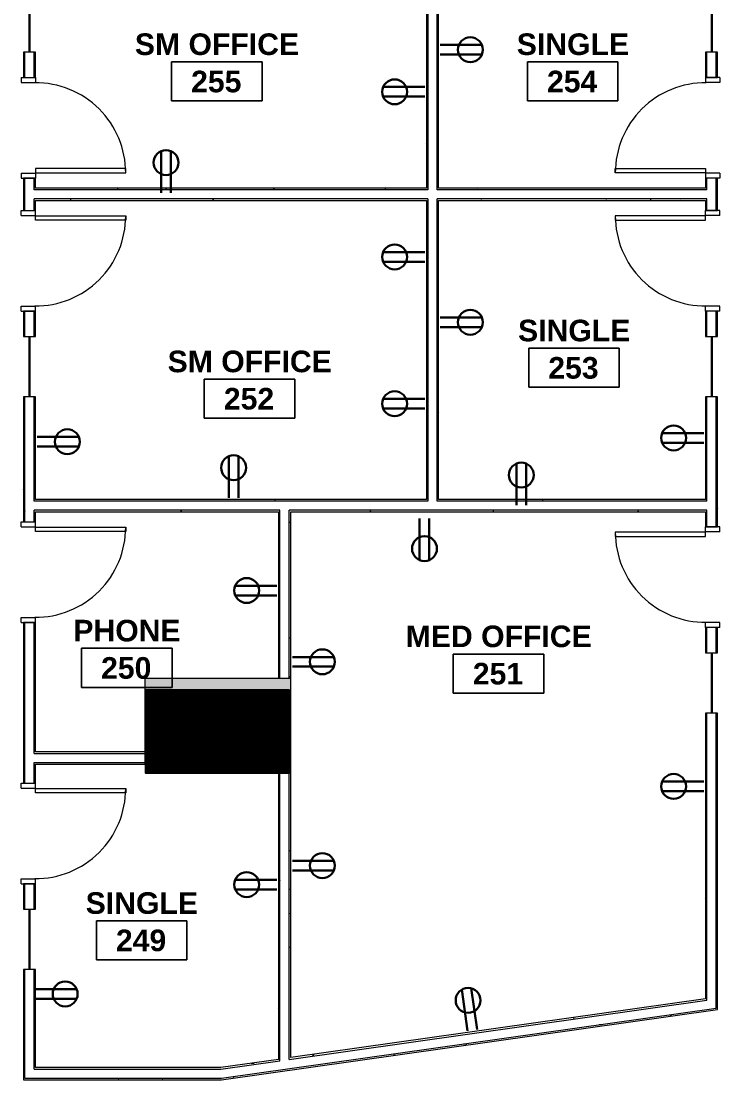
# Model space of a CAD drawing. Header units: inches. Extents: x 25273 to 28081, y 11840 to 13753.
# Drawn here: x 25767.2 to 26045, y 12511.9 to 12932.4 of the extents above; entities that cross this region are included whole.
import ezdxf
from ezdxf.xclip import XClip

# ---------------------------------------------------------------- set-up
doc = ezdxf.new("R2010")
doc.units = ezdxf.units.IN
doc.header["$MEASUREMENT"] = 0
doc.header["$XCLIPFRAME"] = 2
doc.layers.add('L1$0$SCOPE', color=7, linetype='Continuous')
for name, color, linetype, lineweight in [('X1$0$A-ANNO-NOTE', 131, 'Continuous', 30), ('X1$0$A-AREA-IDEN', 2, 'Continuous', 9), ('X1$0$A-DOOR', 31, 'Continuous', 13), ('X1$0$A-DOOR-FRAM', 31, 'Continuous', 20), ('X1$0$A-GLAZ', 151, 'Continuous', 13), ('X1$0$A-WALL', 113, 'Continuous', 13), ('X1$0$A-WALL-PATT', 111, 'Continuous', 13), ('X1$0$I-WALL', 2, 'Continuous', 13), ('X1$0$Plaza America_Tower 1_2nd Floor -REVIT_dwg', 8, 'Continuous', 9), ('X1$0$S-COLS', 52, 'Continuous', 13)]:
    doc.layers.add(name, color=color, linetype=linetype, lineweight=lineweight)
doc.styles.add('X1$0$Swis721 Lt BT_B', font='', dxfattribs={"height": 8.583975})
doc.styles.get('X1$0$Swis721 Lt BT_B').set_extended_font_data('Swis721 Lt BT', bold=True)
pattern_1 = [(0, (0, 0), (30.72, 7.68), [1.267, -21.773, 1.267, -21.773, -122.88]), (0, (0, 0), (30.72, 7.68), [-46.08, 1.267, -44.813, 1.267, -21.773, -53.76]), (0, (0, 0), (30.72, 7.68), [-115.2, 1.267, -14.093, 1.267, -37.133]), (120, (11.52, 3.84), (-22.011075, 22.7643004), [1.267, -21.773, 1.267, -21.773, -122.88]), (120, (11.52, 3.84), (-22.011075, 22.7643004), [-46.08, 1.267, -44.813, 1.267, -21.773, -53.76]), (120, (11.52, 3.84), (-22.011075, 22.7643004), [-115.2, 1.267, -14.093, 1.267, -37.133]), (240, (15.36, 19.2), (-8.708925, -30.4443004), [1.267, -21.773, 1.267, -21.773, -122.88]), (240, (15.36, 19.2), (-8.708925, -30.4443004), [-46.08, 1.267, -44.813, 1.267, -21.773, -53.76]), (240, (15.36, 19.2), (-8.708925, -30.4443004), [-115.2, 1.267, -14.093, 1.267, -37.133])]

# ---------------------------------------------------------------- blocks, each defined once
blk = doc.blocks.new('L1')
at = {"layer": 'L1$0$SCOPE', "linetype": 'Continuous'}
h = blk.add_hatch(dxfattribs=at)
h.set_pattern_fill('ANSI31', color=256, scale=5, style=0)
h.paths.add_polyline_path([(25816.81, 12666.66), (25873.79, 12666.66), (25873.79, 12633.69), (25816.81, 12633.69)])
at = {"layer": 'L1$0$SCOPE'}
for p, q in [((25816.81, 12666.66), (25816.81, 12633.69)), ((25873.79, 12666.66), (25816.81, 12666.66)), ((25820.31, 12663.16), (25820.3, 12637.18)), ((25870.29, 12663.16), (25820.31, 12663.16)), ((25870.29, 12663.16), (25870.29, 12637.18)), ((25873.79, 12666.66), (25873.79, 12633.69)), ((25855.61, 12656.79), (25867.98, 12656.79)), ((25861.79, 12656.79), (25861.79, 12643.42)), ((25855.61, 12643.42), (25867.98, 12643.42)), ((25820.3, 12637.18), (25870.29, 12637.18))]:
    blk.add_line(p, q, dxfattribs=at)
at = {"layer": 'L1$0$SCOPE', "linetype": 'Continuous'}
blk.add_lwpolyline([(25816.81, 12666.66), (25873.79, 12666.66), (25873.79, 12633.69), (25816.81, 12633.69)], close=True, dxfattribs=at)
blk = doc.blocks.new('X1$0$Single Flush - OTJ_SOLIDFLUSH_ALUM-4900816-FIRST FLOOR POWER _ SIGNAL')
at = {"layer": 'X1$0$A-DOOR', "lineweight": 20}
for p, q in [((16.15625, 38.25), (16.15625, 2.4375)), ((17.90625, 38.25), (16.15625, 38.25)), ((17.90625, 2.4375), (17.90625, 38.25)), ((16.15625, 2.4375), (17.90625, 2.4375))]:
    blk.add_line(p, q, dxfattribs=at)
at = {"layer": 'X1$0$A-DOOR', "lineweight": 9}
blk.add_arc((17.90625, 2.4375), 35.8125, 90, 180.5, dxfattribs=at)
at = {"layer": 'X1$0$A-DOOR-FRAM'}
for p, q in [((-20, -3.3125), (-20, 2.4375)), ((-20, 2.4375), (-18, 2.4375)), ((-18, -3.3125), (-18, 2.4375)), ((18.000004, -3.3125), (18.000004, 2.4375)), ((18.000004, 2.4375), (20.000004, 2.4375)), ((20.000004, -3.3125), (20.000004, 2.4375)), ((-20, -3.3125), (-18, -3.3125)), ((18.000004, -3.3125), (20.000004, -3.3125))]:
    blk.add_line(p, q, dxfattribs=at)
blk = doc.blocks.new('X1$0$Frameless opening with glazing - 24_ x 96_-4900874-FIRST FLOOR POWER _ SIGNAL')
at = {"layer": 'X1$0$A-GLAZ', "lineweight": 30}
blk.add_line((-13.5, 0.0625), (10.5, 0.0625), dxfattribs=at)
blk = doc.blocks.new('X1$0$Single Flush - OTJ_SOLIDFLUSH_ALUM-4900275-FIRST FLOOR POWER _ SIGNAL')
at = {"layer": 'X1$0$A-DOOR', "lineweight": 20}
for p, q in [((16.15625, -2.4375), (17.90625, -2.4375)), ((16.15625, -38.25), (16.15625, -2.4375)), ((17.90625, -2.4375), (17.90625, -38.25)), ((17.90625, -38.25), (16.15625, -38.25))]:
    blk.add_line(p, q, dxfattribs=at)
at = {"layer": 'X1$0$A-DOOR', "lineweight": 9}
blk.add_arc((17.90625, -2.4375), 35.8125, 179.5, 270, dxfattribs=at)
at = {"layer": 'X1$0$A-DOOR-FRAM'}
for p, q in [((-20, 3.3125), (-20, -2.4375)), ((-20, 3.3125), (-18, 3.3125)), ((-18, 3.3125), (-18, -2.4375)), ((18.000004, 3.3125), (18.000004, -2.4375)), ((18.000004, 3.3125), (20.000004, 3.3125)), ((20.000004, 3.3125), (20.000004, -2.4375)), ((-20, -2.4375), (-18, -2.4375)), ((18.000004, -2.4375), (20.000004, -2.4375))]:
    blk.add_line(p, q, dxfattribs=at)
blk = doc.blocks.new('X1$0$Concrete-Rectangular-Column - 58_ X 34_-5105982-FIRST FLOOR POWER _ SIGNAL')
at = {"layer": 'X1$0$S-COLS', "lineweight": 9}
blk.add_hatch(color=7, dxfattribs=at).paths.add_polyline_path([(-17, -29), (17, -29), (17, 29), (-17, 29)], flags=0)
at = {"layer": 'X1$0$S-COLS', "color": 8, "lineweight": 20}
for p, q in [((17, 29), (-17, 29)), ((-17, 29), (-17, -29)), ((17, -29), (17, 29)), ((-17, -29), (17, -29))]:
    blk.add_line(p, q, dxfattribs=at)
blk = doc.blocks.new('X1$0$Room Tag - Room Name and Number-3379422-FIRST FLOOR POWER _ SIGNAL')
at = {"layer": 'X1$0$A-AREA-IDEN'}
for p, q in [((-0.1881, -0.1636), (-0.1881, -0.0018)), ((-0.1881, -0.0018), (0.1869, -0.0018)), ((0.1869, -0.0018), (-0.1881, -0.0018)), ((-0.1881, -0.0018), (-0.1881, -0.1636)), ((0.1869, -0.0018), (0.1869, -0.1636)), ((0.1869, -0.1636), (0.1869, -0.0018)), ((0.1869, -0.1636), (-0.1881, -0.1636)), ((-0.1881, -0.1636), (0.1869, -0.1636))]:
    blk.add_line(p, q, dxfattribs=at)
blk = doc.blocks.new('X1')
at = {"layer": 'X1$0$A-WALL-PATT', "lineweight": 9}
h = blk.add_hatch(dxfattribs=at)
h.set_pattern_fill('FP1_1', color=256, style=0, pattern_type=2)
h.set_pattern_definition(pattern_1)
h.paths.add_polyline_path([(25768.3, 12512.49), (25768.7, 12512.49), (25768.7, 12555.69), (25768.07, 12555.69), (25768.07, 12512.49)], flags=0)
h.paths.add_polyline_path([(25768.07, 12579.69), (25768.7, 12579.69), (25768.7, 12589.69), (25768.07, 12589.69)], flags=0)
h.paths.add_polyline_path([(25768.07, 12629.69), (25768.7, 12629.69), (25768.7, 12693.51), (25768.07, 12693.51), (25768.07, 12641.48)], flags=0)
h.paths.add_polyline_path([(25768.7, 12733.51), (25768.7, 12783.18), (25768.07, 12783.18), (25768.07, 12733.51)], flags=0)
h.paths.add_polyline_path([(25768.07, 12807.18), (25768.7, 12807.18), (25768.7, 12817.18), (25768.07, 12817.18)], flags=0)
h.paths.add_polyline_path([(25768.07, 12857.18), (25768.7, 12857.18), (25768.7, 12870.05), (25768.07, 12870.05), (25768.07, 12861.18)], flags=0)
h.paths.add_polyline_path([(25768.07, 12910.05), (25768.7, 12910.05), (25768.7, 12920.05), (25768.07, 12920.05), (25768.07, 12915.96)], flags=0)
h.paths.add_polyline_path([(25768.07, 12944.05), (25768.7, 12944.05), (25768.7, 13032.36), (25768.07, 13032.36), (25768.07, 12986.03)], flags=0)
h.paths.add_polyline_path([(25768.7, 13056.36), (25768.7, 13066.36), (25768.07, 13066.36), (25768.07, 13056.36)], flags=0)
h.paths.add_polyline_path([(25768.07, 13106.36), (25768.7, 13106.36), (25768.7, 13114.61), (25768.07, 13114.6), (25768.07, 13110.36)], flags=0)
h = blk.add_hatch(dxfattribs=at)
h.set_pattern_fill('FP1_1', color=256, style=0, pattern_type=2)
h.set_pattern_definition(pattern_1)
h.paths.add_polyline_path([(26043.47, 12539.75), (26044.1, 12539.84), (26044.1, 12657.51), (26043.47, 12657.51), (26043.47, 12539.78)], flags=0)
h.paths.add_polyline_path([(26043.47, 12681.51), (26044.1, 12681.51), (26044.1, 12691.51), (26043.47, 12691.51)], flags=0)
h.paths.add_polyline_path([(26043.47, 12731.51), (26044.1, 12731.51), (26044.1, 12783.18), (26043.47, 12783.18), (26043.47, 12738.13)], flags=0)
h.paths.add_polyline_path([(26044.1, 12807.18), (26044.1, 12817.18), (26043.47, 12817.18), (26043.47, 12807.18)], flags=0)
h.paths.add_polyline_path([(26044.1, 12857.18), (26044.1, 12870.05), (26043.47, 12870.05), (26043.47, 12857.18)], flags=0)
h.paths.add_polyline_path([(26044.1, 12910.05), (26044.1, 12920.05), (26043.47, 12920.05), (26043.47, 12910.05)], flags=0)
h.paths.add_polyline_path([(26043.47, 12944.05), (26044.1, 12944.05), (26044.1, 13032.36), (26043.47, 13032.36), (26043.47, 12986.03)], flags=0)
h.paths.add_polyline_path([(26044.1, 13056.36), (26044.1, 13066.36), (26043.47, 13066.36), (26043.47, 13056.36)], flags=0)
h.paths.add_polyline_path([(26043.47, 13106.36), (26044.1, 13106.36), (26044.1, 13115.24), (26043.47, 13115.24), (26043.47, 13110.36)], flags=0)
h = blk.add_hatch(dxfattribs=at)
h.set_pattern_fill('FP1_1', color=256, style=0, pattern_type=2)
h.set_pattern_definition(pattern_1)
h.paths.add_polyline_path([(25772.95, 12516.74), (25772.95, 12555.69), (25772.32, 12555.69), (25772.32, 12516.74)], flags=0)
h.paths.add_polyline_path([(25772.95, 12579.69), (25772.95, 12589.69), (25772.32, 12589.69), (25772.32, 12579.69)], flags=0)
h.paths.add_polyline_path([(25772.32, 12629.69), (25772.95, 12629.69), (25772.95, 12637.86), (25772.32, 12637.86), (25772.32, 12637.23)], flags=0)
h.paths.add_polyline_path([(25772.32, 12641.48), (25772.95, 12641.48), (25772.95, 12693.51), (25772.32, 12693.51), (25772.32, 12676.75)], flags=0)
h.paths.add_polyline_path([(25772.32, 12733.51), (25772.95, 12733.51), (25772.95, 12738.13), (25772.32, 12738.13), (25772.32, 12737.51)], flags=0)
h.paths.add_polyline_path([(25772.32, 12741.76), (25772.95, 12741.76), (25772.95, 12783.18), (25772.32, 12783.18), (25772.32, 12742.38)], flags=0)
h.paths.add_polyline_path([(25772.95, 12807.18), (25772.95, 12817.18), (25772.32, 12817.18), (25772.32, 12807.18)], flags=0)
h.paths.add_polyline_path([(25772.32, 12857.18), (25772.95, 12857.18), (25772.95, 12861.8), (25772.32, 12861.8), (25772.32, 12861.18)], flags=0)
h.paths.add_polyline_path([(25772.32, 12865.43), (25772.95, 12865.43), (25772.95, 12870.05), (25772.32, 12870.05), (25772.32, 12866.05)], flags=0)
h.paths.add_polyline_path([(25772.32, 12910.05), (25772.95, 12910.05), (25772.95, 12920.05), (25772.32, 12920.05), (25772.32, 12915.96)], flags=0)
h.paths.add_polyline_path([(25772.95, 12944.05), (25772.95, 12986.03), (25772.32, 12986.03), (25772.32, 12944.05)], flags=0)
h.paths.add_polyline_path([(25772.63, 12989.66), (25772.95, 12989.66), (25772.95, 13032.36), (25772.32, 13032.36), (25772.32, 12989.66)], flags=0)
h.paths.add_polyline_path([(25772.32, 13056.36), (25772.95, 13056.36), (25772.95, 13066.36), (25772.32, 13066.36)], flags=0)
h.paths.add_polyline_path([(25772.32, 13106.36), (25772.95, 13106.36), (25772.95, 13110.36), (25772.32, 13110.36)], flags=0)
h = blk.add_hatch(dxfattribs=at)
h.set_pattern_fill('FP1_1', color=256, style=0, pattern_type=2)
h.set_pattern_definition(pattern_1)
h.paths.add_polyline_path([(26039.22, 12543.44), (26039.85, 12543.53), (26039.85, 12657.51), (26039.22, 12657.51), (26039.22, 12543.53)], flags=0)
h.paths.add_polyline_path([(26039.22, 12681.51), (26039.85, 12681.51), (26039.85, 12691.51), (26039.22, 12691.51)], flags=0)
h.paths.add_polyline_path([(26039.22, 12731.51), (26039.85, 12731.51), (26039.85, 12738.13), (26039.22, 12738.13), (26039.22, 12737.51)], flags=0)
h.paths.add_polyline_path([(26039.85, 12741.76), (26039.85, 12783.18), (26039.22, 12783.18), (26039.22, 12741.76)], flags=0)
h.paths.add_polyline_path([(26039.85, 12807.18), (26039.85, 12817.18), (26039.22, 12817.18), (26039.22, 12807.18)], flags=0)
h.paths.add_polyline_path([(26039.85, 12857.18), (26039.85, 12861.8), (26039.22, 12861.8), (26039.22, 12857.18)], flags=0)
h.paths.add_polyline_path([(26039.85, 12865.43), (26039.85, 12870.05), (26039.22, 12870.05), (26039.22, 12865.43)], flags=0)
h.paths.add_polyline_path([(26039.22, 12910.05), (26039.85, 12910.05), (26039.85, 12920.05), (26039.22, 12920.05), (26039.22, 12915.96)], flags=0)
h.paths.add_polyline_path([(26039.85, 12944.05), (26039.85, 12986.03), (26039.22, 12986.03), (26039.22, 12944.05)], flags=0)
h.paths.add_polyline_path([(26039.22, 12989.66), (26039.85, 12989.66), (26039.85, 13032.36), (26039.22, 13032.36), (26039.22, 12990.28)], flags=0)
h.paths.add_polyline_path([(26039.22, 13056.36), (26039.85, 13056.36), (26039.85, 13066.36), (26039.22, 13066.36)], flags=0)
h.paths.add_polyline_path([(26039.85, 13106.36), (26039.85, 13110.99), (26039.22, 13110.99), (26039.22, 13106.36)], flags=0)
h = blk.add_hatch(dxfattribs=at)
h.set_pattern_fill('FP1_1', color=256, style=0, pattern_type=2)
h.set_pattern_definition(pattern_1)
h.paths.add_polyline_path([(25928.92, 12742.38), (25928.92, 12861.18), (25928.29, 12861.18), (25928.29, 12742.38)], flags=0)
h.paths.add_polyline_path([(25928.29, 12866.05), (25928.92, 12866.05), (25928.92, 12985.41), (25928.29, 12985.41), (25928.29, 12915.96)], flags=0)
h = blk.add_hatch(dxfattribs=at)
h.set_pattern_fill('FP1_1', color=256, style=0, pattern_type=2)
h.set_pattern_definition(pattern_1)
h.paths.add_polyline_path([(25933.17, 12742.38), (25933.17, 12861.18), (25932.54, 12861.18), (25932.54, 12742.38)], flags=0)
h.paths.add_polyline_path([(25933.17, 12866.05), (25933.17, 12985.41), (25932.54, 12985.41), (25932.54, 12866.05)], flags=0)
h = blk.add_hatch(dxfattribs=at)
h.set_pattern_fill('FP1_1', color=256, style=0, pattern_type=2)
h.set_pattern_definition(pattern_1)
h.paths.add_polyline_path([(26039.22, 12865.43), (26039.22, 12866.05), (25932.54, 12866.05), (25932.54, 12865.43), (25974.78, 12865.43)], flags=0)
h.paths.add_polyline_path([(25772.95, 12865.43), (25928.92, 12865.43), (25928.92, 12866.05), (25772.95, 12866.05)], flags=0)
h = blk.add_hatch(dxfattribs=at)
h.set_pattern_fill('FP1_1', color=256, style=0, pattern_type=2)
h.set_pattern_definition(pattern_1)
h.paths.add_polyline_path([(25799.29, 12861.18), (25928.92, 12861.18), (25928.92, 12861.8), (25772.95, 12861.8), (25772.95, 12861.18)], flags=0)
h.paths.add_polyline_path([(25932.54, 12861.18), (26039.22, 12861.18), (26039.22, 12861.8), (25932.54, 12861.8)], flags=0)
h = blk.add_hatch(dxfattribs=at)
h.set_pattern_fill('FP1_1', color=256, style=0, pattern_type=2)
h.set_pattern_definition(pattern_1)
h.paths.add_polyline_path([(26039.22, 12741.76), (26039.22, 12742.38), (25932.54, 12742.38), (25932.54, 12741.76), (25974.78, 12741.76)], flags=0)
h.paths.add_polyline_path([(25772.95, 12741.76), (25928.92, 12741.76), (25928.92, 12742.38), (25772.95, 12742.38)], flags=0)
h = blk.add_hatch(dxfattribs=at)
h.set_pattern_fill('FP1_1', color=256, style=0, pattern_type=2)
h.set_pattern_definition(pattern_1)
h.paths.add_polyline_path([(25870.1, 12737.51), (25870.1, 12738.13), (25772.95, 12738.13), (25772.95, 12737.51), (25869.48, 12737.51)], flags=0)
h.paths.add_polyline_path([(26039.22, 12737.51), (26039.22, 12738.13), (25873.73, 12738.13), (25873.73, 12737.51), (25974.78, 12737.51)], flags=0)
h = blk.add_hatch(dxfattribs=at)
h.set_pattern_fill('FP1_1', color=256, style=0, pattern_type=2)
h.set_pattern_definition(pattern_1)
h.paths.add_polyline_path([(25870.1, 12671.23), (25870.1, 12737.51), (25869.48, 12737.51), (25869.48, 12671.23)], flags=0)
h = blk.add_hatch(dxfattribs=at)
h.set_pattern_fill('FP1_1', color=256, style=0, pattern_type=2)
h.set_pattern_definition(pattern_1)
h.paths.add_polyline_path([(25874.35, 12671.23), (25874.35, 12737.51), (25873.73, 12737.5), (25873.73, 12671.23)], flags=0)
h = blk.add_hatch(dxfattribs=at)
h.set_pattern_fill('FP1_1', color=256, style=0, pattern_type=2)
h.set_pattern_definition(pattern_1)
h.paths.add_polyline_path([(25816.35, 12641.48), (25816.35, 12642.11), (25772.95, 12642.11), (25772.95, 12641.48), (25799.29, 12641.48)], flags=0)
h = blk.add_hatch(dxfattribs=at)
h.set_pattern_fill('FP1_1', color=256, style=0, pattern_type=2)
h.set_pattern_definition(pattern_1)
h.paths.add_polyline_path([(25869.48, 12519.99), (25870.1, 12520.08), (25870.1, 12637.23), (25869.48, 12637.23), (25869.48, 12520.6)], flags=0)
h = blk.add_hatch(dxfattribs=at)
h.set_pattern_fill('FP1_1', color=256, style=0, pattern_type=2)
h.set_pattern_definition(pattern_1)
h.paths.add_polyline_path([(25873.73, 12520.6), (25874.35, 12520.69), (25874.35, 12637.23), (25873.73, 12637.23), (25873.73, 12520.6)], flags=0)
h = blk.add_hatch(dxfattribs=at)
h.set_pattern_fill('FP1_1', color=256, style=0, pattern_type=2)
h.set_pattern_definition(pattern_1)
h.paths.add_polyline_path([(25846.56, 12516.11), (25870.1, 12519.45), (25870.1, 12520.08), (25846.52, 12516.71)], flags=0)
h.paths.add_polyline_path([(25873.73, 12519.97), (26039.22, 12543.44), (26039.22, 12544.07), (25873.73, 12520.6), (25873.73, 12520.08)], flags=0)
h = blk.add_hatch(dxfattribs=at)
h.set_pattern_fill('FP1_1', color=256, style=0, pattern_type=2)
h.set_pattern_definition(pattern_1)
h.paths.add_polyline_path([(25846.86, 12511.86), (26043.47, 12539.78), (26043.47, 12540.38), (25846.82, 12512.49)], flags=0)
h = blk.add_hatch(dxfattribs=at)
h.set_pattern_fill('FP1_1', color=256, style=0, pattern_type=2)
h.set_pattern_definition(pattern_1)
h.paths.add_polyline_path([(25846.86, 12511.86), (25846.82, 12512.49), (25768.07, 12512.49), (25768.07, 12511.86), (25846.82, 12511.86)], flags=0)
at = {"layer": 'X1$0$A-ANNO-NOTE'}
for p, q in [((25933.82, 12923), (25950.35, 12923)), ((25933.82, 12919.17), (25950.35, 12919.17)), ((25927.64, 12906.27), (25911.11, 12906.27)), ((25927.64, 12902.44), (25911.11, 12902.44)), ((25822.87, 12864.27), (25822.87, 12880.79)), ((25826.7, 12864.27), (25826.7, 12880.79)), ((25927.64, 12840.69), (25911.11, 12840.69)), ((25927.64, 12836.86), (25911.11, 12836.86)), ((25933.82, 12814.73), (25950.35, 12814.73)), ((25933.82, 12810.9), (25950.35, 12810.9)), ((25927.64, 12782.36), (25911.11, 12782.36)), ((25927.64, 12778.53), (25911.11, 12778.53)), ((26038.57, 12768.76), (26022.04, 12768.76)), ((25773.6, 12767.28), (25790.13, 12767.28)), ((26038.57, 12764.93), (26022.04, 12764.93)), ((25773.6, 12763.45), (25790.13, 12763.45)), ((25849.74, 12743.03), (25849.74, 12759.56)), ((25853.58, 12743.03), (25853.58, 12759.56)), ((25964.12, 12740.16), (25964.12, 12756.69)), ((25967.95, 12740.16), (25967.95, 12756.69)), ((25925.63, 12734.85), (25925.63, 12718.33)), ((25929.47, 12734.85), (25929.47, 12718.33)), ((25868.83, 12708.16), (25852.3, 12708.16)), ((25868.83, 12704.33), (25852.3, 12704.33)), ((25875.01, 12679.83), (25891.53, 12679.83)), ((25875.01, 12676), (25891.53, 12676)), ((26038.57, 12630.35), (26022.04, 12630.35)), ((26038.57, 12626.51), (26022.04, 12626.51)), ((25875.01, 12598.86), (25891.53, 12598.86)), ((25875.01, 12595.03), (25891.53, 12595.03)), ((25868.83, 12591.35), (25852.3, 12591.35)), ((25868.83, 12587.51), (25852.3, 12587.51)), ((25772.72, 12547.91), (25789.25, 12547.91)), ((25944.68, 12531.32), (25942.36, 12547.69)), ((25948.48, 12531.86), (25946.16, 12548.22)), ((25772.72, 12544.08), (25789.25, 12544.08))]:
    blk.add_line(p, q, dxfattribs=at)
for centre in [(25945.78, 12921.08), (25915.68, 12904.35), (25824.79, 12876.23), (25915.68, 12838.78), (25945.78, 12812.82), (25915.68, 12780.44), (25785.56, 12765.36), (26026.61, 12766.85), (25851.66, 12755), (25966.04, 12752.12), (25927.55, 12722.89), (25856.86, 12706.25), (25886.97, 12677.92), (26026.61, 12628.43), (25886.97, 12596.94), (25856.86, 12589.43), (25784.69, 12546), (25944.9, 12543.44)]:
    blk.add_circle(centre, 4.95, dxfattribs=at)
at = {"layer": 'X1$0$A-WALL'}
for p, q in [((25928.92, 12986.03), (25928.92, 12865.43)), ((25932.54, 12865.43), (25932.54, 12986.03)), ((25768.7, 12910.05), (25768.7, 12920.05)), ((25772.32, 12910.05), (25772.32, 12920.05)), ((26039.85, 12910.05), (26039.85, 12920.05)), ((26043.47, 12910.05), (26043.47, 12920.05)), ((25768.7, 12857.18), (25768.7, 12870.05)), ((25772.32, 12865.43), (25772.32, 12870.05)), ((26039.85, 12865.43), (26039.85, 12870.05)), ((26043.47, 12857.18), (26043.47, 12870.05)), ((25928.92, 12865.43), (25772.32, 12865.43)), ((26039.85, 12865.43), (25932.54, 12865.43)), ((25772.32, 12857.18), (25772.32, 12861.8)), ((25928.92, 12861.8), (25772.32, 12861.8)), ((25928.92, 12861.8), (25928.92, 12741.76)), ((26039.85, 12861.8), (25932.54, 12861.8)), ((25932.54, 12741.76), (25932.54, 12861.8)), ((26039.85, 12857.18), (26039.85, 12861.8)), ((25768.7, 12807.18), (25768.7, 12817.18)), ((25772.32, 12807.18), (25772.32, 12817.18)), ((26039.85, 12807.18), (26039.85, 12817.18)), ((26043.47, 12807.18), (26043.47, 12817.18)), ((25768.7, 12733.51), (25768.7, 12783.18)), ((25772.32, 12741.76), (25772.32, 12783.18)), ((26039.85, 12741.76), (26039.85, 12783.18)), ((26043.47, 12731.51), (26043.47, 12783.18)), ((25928.92, 12741.76), (25772.32, 12741.76)), ((26039.85, 12741.76), (25932.54, 12741.76)), ((25772.32, 12733.51), (25772.32, 12738.13)), ((25870.1, 12738.13), (25772.32, 12738.13)), ((25870.1, 12671.23), (25870.1, 12738.13)), ((25873.73, 12671.23), (25873.73, 12738.13)), ((26039.85, 12738.13), (25873.73, 12738.13)), ((26039.85, 12731.51), (26039.85, 12738.13)), ((25768.7, 12629.69), (25768.7, 12693.51)), ((25772.32, 12641.48), (25772.32, 12693.51)), ((26039.85, 12681.51), (26039.85, 12691.51)), ((26043.47, 12681.51), (26043.47, 12691.51)), ((26039.85, 12543.53), (26039.85, 12657.51)), ((26043.47, 12540.38), (26043.47, 12657.51)), ((25772.32, 12641.48), (25816.35, 12641.48)), ((25772.32, 12637.86), (25816.35, 12637.86)), ((25772.32, 12629.69), (25772.32, 12637.86)), ((25870.1, 12519.45), (25870.1, 12637.23)), ((25873.73, 12519.97), (25873.73, 12637.23)), ((25768.7, 12579.69), (25768.7, 12589.69)), ((25772.32, 12579.69), (25772.32, 12589.69)), ((25768.7, 12512.49), (25768.7, 12555.69)), ((25772.32, 12516.11), (25772.32, 12555.69)), ((25873.73, 12519.97), (26039.85, 12543.53)), ((25846.82, 12512.49), (26043.47, 12540.38)), ((25772.32, 12516.11), (25846.56, 12516.11)), ((25846.56, 12516.11), (25870.1, 12519.45)), ((25768.7, 12512.49), (25846.82, 12512.49))]:
    blk.add_line(p, q, dxfattribs=at)
at = {"layer": 'X1$0$I-WALL'}
for p, q in [((25928.29, 12985.41), (25928.29, 12866.05)), ((25933.17, 12866.05), (25933.17, 12985.41)), ((25768.07, 12920.05), (25768.07, 12910.05)), ((25772.95, 12920.05), (25768.07, 12920.05)), ((25772.95, 12910.05), (25772.95, 12920.05)), ((26039.22, 12920.05), (26039.22, 12910.05)), ((26044.1, 12920.05), (26039.22, 12920.05)), ((26044.1, 12910.05), (26044.1, 12920.05)), ((25768.07, 12910.05), (25772.95, 12910.05)), ((26039.22, 12910.05), (26044.1, 12910.05)), ((25768.07, 12870.05), (25768.07, 12857.18)), ((25772.95, 12870.05), (25768.07, 12870.05)), ((25772.95, 12866.05), (25772.95, 12870.05)), ((26039.22, 12870.05), (26039.22, 12866.05)), ((26044.1, 12870.05), (26039.22, 12870.05)), ((26044.1, 12857.18), (26044.1, 12870.05)), ((25928.29, 12866.05), (25772.95, 12866.05)), ((26039.22, 12866.05), (25933.17, 12866.05)), ((25772.95, 12857.18), (25772.95, 12861.18)), ((25772.95, 12861.18), (25928.29, 12861.18)), ((25928.29, 12861.18), (25928.29, 12742.38)), ((25933.17, 12861.18), (26039.22, 12861.18)), ((25933.17, 12742.38), (25933.17, 12861.18)), ((26039.22, 12861.18), (26039.22, 12857.18)), ((25768.07, 12857.18), (25772.95, 12857.18)), ((26039.22, 12857.18), (26044.1, 12857.18)), ((25768.07, 12817.18), (25768.07, 12807.18)), ((25772.95, 12817.18), (25768.07, 12817.18)), ((25772.95, 12807.18), (25772.95, 12817.18)), ((26039.22, 12817.18), (26039.22, 12807.18)), ((26044.1, 12817.18), (26039.22, 12817.18)), ((26044.1, 12807.18), (26044.1, 12817.18)), ((25768.07, 12807.18), (25772.95, 12807.18)), ((26039.22, 12807.18), (26044.1, 12807.18)), ((25768.07, 12783.18), (25768.07, 12733.51)), ((25772.95, 12783.18), (25768.07, 12783.18)), ((25772.95, 12742.38), (25772.95, 12783.18)), ((26039.22, 12783.18), (26039.22, 12742.38)), ((26044.1, 12783.18), (26039.22, 12783.18)), ((26044.1, 12731.51), (26044.1, 12783.18)), ((25928.29, 12742.38), (25772.95, 12742.38)), ((26039.22, 12742.38), (25933.17, 12742.38)), ((25772.95, 12733.51), (25772.95, 12737.51)), ((25772.95, 12737.51), (25869.48, 12737.51)), ((25869.48, 12737.51), (25869.48, 12671.23)), ((25874.35, 12671.23), (25874.35, 12737.51)), ((25874.35, 12737.51), (26039.22, 12737.51)), ((26039.22, 12737.51), (26039.22, 12731.51)), ((25768.07, 12733.51), (25772.95, 12733.51)), ((26039.22, 12731.51), (26044.1, 12731.51)), ((25768.07, 12693.51), (25768.07, 12629.69)), ((25772.95, 12693.51), (25768.07, 12693.51)), ((25772.95, 12642.11), (25772.95, 12693.51)), ((26039.22, 12691.51), (26039.22, 12681.51)), ((26044.1, 12691.51), (26039.22, 12691.51)), ((26044.1, 12681.51), (26044.1, 12691.51)), ((26039.22, 12681.51), (26044.1, 12681.51)), ((26039.22, 12657.51), (26039.22, 12544.07)), ((26044.1, 12657.51), (26039.22, 12657.51)), ((26044.1, 12539.84), (26044.1, 12657.51)), ((25816.35, 12642.11), (25772.95, 12642.11)), ((25772.95, 12637.23), (25816.35, 12637.23)), ((25772.95, 12629.69), (25772.95, 12637.23)), ((25869.48, 12637.23), (25869.48, 12519.99)), ((25874.35, 12520.69), (25874.35, 12637.23)), ((25768.07, 12629.69), (25772.95, 12629.69)), ((25768.07, 12589.69), (25768.07, 12579.69)), ((25772.95, 12589.69), (25768.07, 12589.69)), ((25772.95, 12579.69), (25772.95, 12589.69)), ((25768.07, 12579.69), (25772.95, 12579.69)), ((25768.07, 12555.69), (25768.07, 12511.86)), ((25772.95, 12555.69), (25768.07, 12555.69)), ((25772.95, 12516.74), (25772.95, 12555.69)), ((26039.22, 12544.07), (25874.35, 12520.69)), ((25846.86, 12511.86), (26044.1, 12539.84)), ((25869.48, 12519.99), (25846.52, 12516.74)), ((25846.52, 12516.74), (25772.95, 12516.74)), ((25768.07, 12511.86), (25846.86, 12511.86))]:
    blk.add_line(p, q, dxfattribs=at)
at = {"layer": 'X1$0$A-AREA-IDEN', "xscale": 95.99999999999994, "yscale": 95.99999999999994, "zscale": 95.99999999999994}
for p in [(25845.04, 12916.43), (25986.54, 12916.43), (25987.05, 12802.68), (25858.06, 12790.41), (25809.25, 12683.46), (25957.04, 12681.19), (25815.16, 12575.24)]:
    blk.add_blockref('X1$0$Room Tag - Room Name and Number-3379422-FIRST FLOOR POWER _ SIGNAL', p, dxfattribs=at)
at = {"layer": 'X1$0$A-DOOR'}
for name, p, rotation in [('X1$0$Single Flush - OTJ_SOLIDFLUSH_ALUM-4900816-FIRST FLOOR POWER _ SIGNAL', (25770.51, 12890.05), 270), ('X1$0$Single Flush - OTJ_SOLIDFLUSH_ALUM-4900275-FIRST FLOOR POWER _ SIGNAL', (26041.66, 12890.05), 270), ('X1$0$Single Flush - OTJ_SOLIDFLUSH_ALUM-4900275-FIRST FLOOR POWER _ SIGNAL', (25770.51, 12837.18), 90), ('X1$0$Single Flush - OTJ_SOLIDFLUSH_ALUM-4900816-FIRST FLOOR POWER _ SIGNAL', (26041.66, 12837.18), 90), ('X1$0$Single Flush - OTJ_SOLIDFLUSH_ALUM-4900275-FIRST FLOOR POWER _ SIGNAL', (25770.51, 12713.51), 90), ('X1$0$Single Flush - OTJ_SOLIDFLUSH_ALUM-4900816-FIRST FLOOR POWER _ SIGNAL', (26041.66, 12711.51), 90), ('X1$0$Single Flush - OTJ_SOLIDFLUSH_ALUM-4900275-FIRST FLOOR POWER _ SIGNAL', (25770.51, 12609.69), 90)]:
    blk.add_blockref(name, p, dxfattribs=dict(at, rotation=rotation))
at = {"layer": 'X1$0$A-GLAZ'}
for p, rotation in [((25770.51, 12933.55), 90), ((26041.66, 12930.55), 270), ((25770.51, 12793.68), 270), ((26041.66, 12793.68), 270), ((26041.66, 12668.01), 270), ((25770.51, 12569.19), 90)]:
    blk.add_blockref('X1$0$Frameless opening with glazing - 24_ x 96_-4900874-FIRST FLOOR POWER _ SIGNAL', p, dxfattribs=dict(at, rotation=rotation))
at = {"layer": 'X1$0$Plaza America_Tower 1_2nd Floor -REVIT_dwg'}
ref = blk.add_blockref('L1', (0, 0), dxfattribs=at)
XClip(ref).set_block_clipping_path([(25272.8646056985, 11839.529198946), (28080.6732038753, 13753.216736761)])
at = {"layer": 'X1$0$S-COLS', "lineweight": 9, "rotation": 89.99999999999999}
blk.add_blockref('X1$0$Concrete-Rectangular-Column - 58_ X 34_-5105982-FIRST FLOOR POWER _ SIGNAL', (25845.35, 12654.23), dxfattribs=at)
at = {"layer": 'X1$0$A-AREA-IDEN', "char_height": 8.584, "attachment_point": 2, "line_spacing_factor": 0.998538, "style": 'X1$0$Swis721 Lt BT_B'}
for s, insert, width in [('SM OFFICE', (25845.05, 12927.56), 73.872), ('SINGLE', (25986.55, 12927.56), 49.464), ('255', (25844.77, 12912.74), 23.004), ('254', (25986.26, 12912.74), 23.004), ('SINGLE', (25987.06, 12813.82), 49.464), ('SM OFFICE', (25858.07, 12801.54), 73.872), ('253', (25986.77, 12799), 23.004), ('252', (25857.79, 12786.72), 23.004), ('PHONE', (25809.26, 12694.6), 48.708), ('MED OFFICE', (25957.05, 12692.33), 83.916), ('250', (25808.97, 12679.78), 23.004), ('251', (25956.76, 12677.5), 23.004), ('SINGLE', (25815.17, 12586.38), 49.464), ('249', (25814.88, 12571.55), 23.004)]:
    blk.add_mtext(s, dxfattribs=dict(at, insert=insert, width=width))

msp = doc.modelspace()

# ---------------------------------------------------------------- block references
at = {"lineweight": 5}
msp.add_blockref('X1', (0, 0), dxfattribs=at)

doc.saveas('drawing.dxf')
